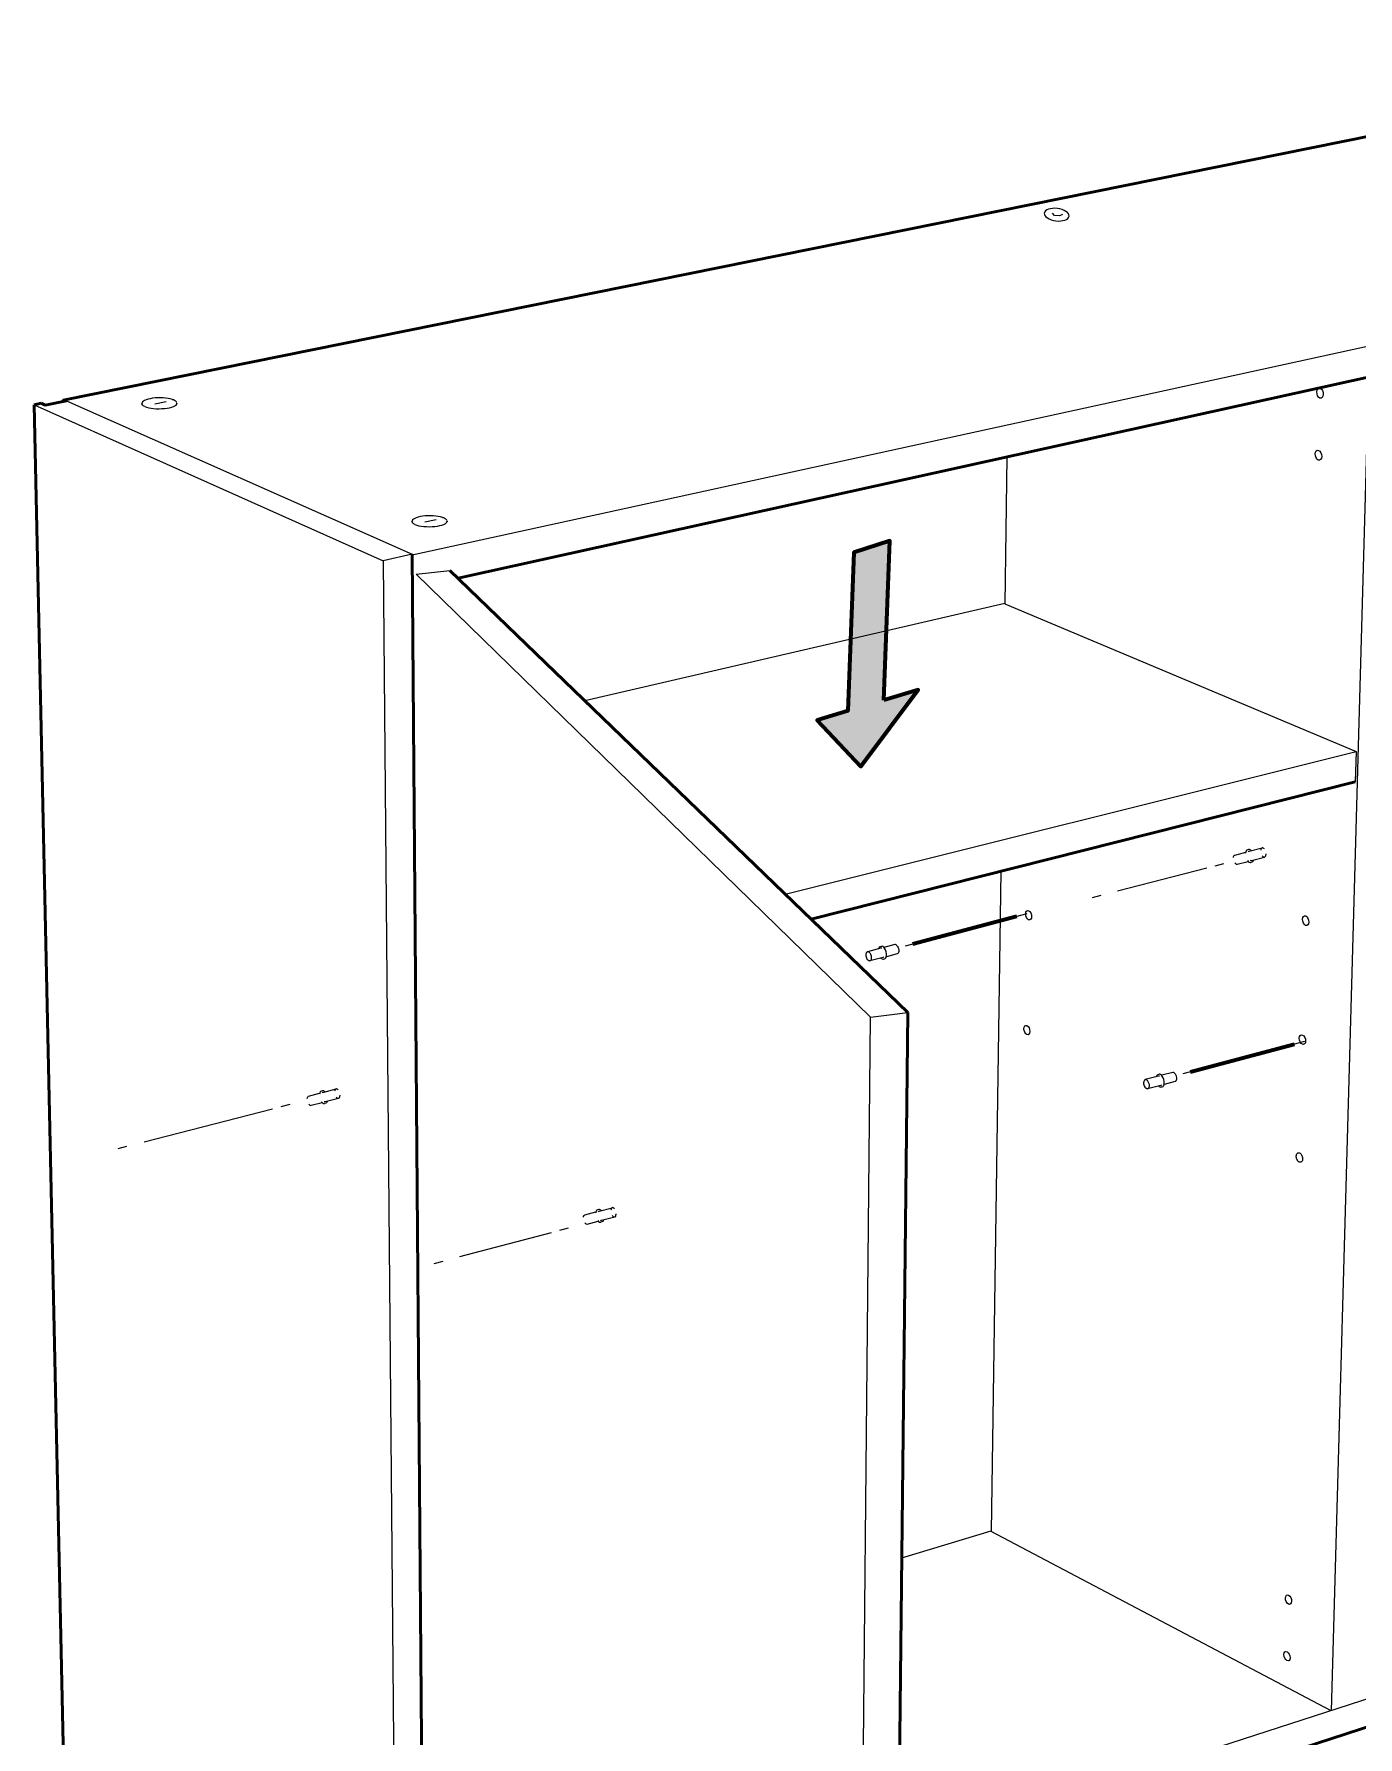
# Model space of a CAD drawing. Header units: inches. Extents: x 0.5 to 7.8, y 1 to 11.1.
# Drawn here: x 1.281 to 3.294, y 2.376 to 4.966 of the extents above; entities that cross this region are included whole.
import ezdxf

# ---------------------------------------------------------------- set-up
doc = ezdxf.new("R2010")
doc.units = ezdxf.units.IN
doc.header["$MEASUREMENT"] = 0
doc.layers.add('PDF_Geometry', color=7, linetype='Continuous')

msp = doc.modelspace()

# ---------------------------------------------------------------- hatches: boundary and pattern name
at = {"layer": 'PDF_Geometry', "transparency": 33554559}
msp.add_hatch(color=256, dxfattribs=at).paths.add_polyline_path([(2.5733, 3.9533), (2.5826, 4.1956), (2.5277, 4.178), (2.5185, 3.9368), (2.4718, 3.9227), (2.5385, 3.8523), (2.6256, 3.969)])

# ---------------------------------------------------------------- linework, layer by layer
at = {"layer": 'PDF_Geometry', "lineweight": 53}
for points in [[(4.0789, 4.9663), (1.3252, 4.4094), (1.3253, 4.4075)], [(1.9258, 4.1385), (4.6434, 4.739)], [(1.2918, 4.4047), (1.2809, 4.4025)], [(1.3304, 4.4086), (1.2979, 4.402), (1.2918, 4.4047)], [(1.3283, 2.2248), (1.2809, 4.4025)], [(1.8562, 4.175), (1.8735, 1.9211), (1.8318, 1.9075), (1.3283, 2.2248)], [(2.61, 3.4781), (1.9135, 4.1503)], [(2.4626, 3.6203), (3.2903, 3.8291)], [(2.5826, 1.001), (2.61, 3.4781)], [(4.526, 2.7883), (2.5954, 2.1588)]]:
    msp.add_lwpolyline(points, dxfattribs=at)
at = {"layer": 'PDF_Geometry', "lineweight": 25}
for points in [[(1.8562, 4.174), (4.646, 4.7838)], [(3.3106, 4.4445), (3.2538, 2.416)], [(1.3252, 4.4094), (1.3281, 4.4081)], [(1.3304, 4.4086), (1.8562, 4.175)], [(1.2809, 4.4025), (1.8119, 4.1653)], [(2.7604, 4.3229), (2.7572, 4.0996)], [(1.8562, 4.175), (1.8119, 4.1653)], [(1.8119, 4.1653), (1.8318, 1.9075)], [(1.8621, 4.145), (1.9135, 4.1503)], [(2.5292, 0.9912), (2.5532, 3.4712), (1.8621, 4.145)], [(2.7572, 4.1002), (2.1188, 3.9521)], [(2.7572, 4.0996), (3.2916, 3.8753), (3.2903, 3.8291)], [(2.4232, 3.6583), (3.2916, 3.8753)], [(2.7513, 3.6931), (2.7367, 2.6888)], [(2.5532, 3.4712), (2.61, 3.4781)], [(4.5285, 2.8289), (2.5959, 2.2029)], [(2.6008, 2.6485), (2.7367, 2.6895)], [(3.2538, 2.416), (2.7367, 2.6889)]]:
    msp.add_lwpolyline(points, dxfattribs=at)
at = {"layer": 'PDF_Geometry', "lineweight": 18}
for points in [[(2.8331, 4.6906), (2.8297, 4.6939)], [(2.8408, 4.6896), (2.8331, 4.6906)], [(2.8449, 4.6918), (2.8408, 4.6896)], [(1.4493, 4.3998), (1.4479, 4.4005), (1.4469, 4.4011), (1.4461, 4.4019), (1.4454, 4.4026), (1.445, 4.4034), (1.4449, 4.4041)], [(1.4449, 4.4041), (1.4449, 4.4032)], [(1.4644, 4.4038), (1.4818, 4.4075)], [(1.4912, 4.4105), (1.4914, 4.4105), (1.4917, 4.4105), (1.4918, 4.4105), (1.492, 4.4105), (1.4922, 4.4105), (1.4924, 4.4105)], [(1.4981, 4.4056), (1.4977, 4.4064), (1.4971, 4.4073), (1.4963, 4.408), (1.4954, 4.4086), (1.4944, 4.4092), (1.4932, 4.4098), (1.4924, 4.4101), (1.4924, 4.4105)], [(1.4924, 4.4097), (1.4924, 4.4101)], [(1.4983, 4.4046), (1.4983, 4.4037)], [(1.8602, 4.2204), (1.8588, 4.2211), (1.8578, 4.2217), (1.8569, 4.2225), (1.8563, 4.2232), (1.8559, 4.224), (1.8558, 4.2247)], [(1.8558, 4.2247), (1.8558, 4.2238)], [(1.8753, 4.2244), (1.8926, 4.2281)], [(1.9021, 4.2311), (1.9023, 4.2311), (1.9026, 4.2311), (1.9027, 4.2311), (1.9029, 4.2311), (1.9031, 4.2311), (1.9033, 4.2311)], [(1.909, 4.2262), (1.9086, 4.227), (1.9079, 4.2279), (1.9072, 4.2286), (1.9063, 4.2292), (1.9053, 4.2298), (1.9041, 4.2304), (1.9033, 4.2307), (1.9033, 4.2311)], [(1.9033, 4.2303), (1.9033, 4.2307)], [(1.9091, 4.2252), (1.9091, 4.2243)], [(3.0771, 3.7013), (3.0905, 3.7048)], [(3.1108, 3.7037), (3.1275, 3.708)], [(3.1288, 3.7233), (3.1488, 3.7286)], [(3.1325, 3.7093), (3.1525, 3.7146)], [(2.9288, 3.6631), (3.0647, 3.6981)], [(2.8906, 3.6532), (2.9041, 3.6567)], [(2.6062, 3.5796), (2.7914, 3.6287)], [(2.5903, 3.5813), (2.5736, 3.577)], [(3.0287, 3.3852), (3.2139, 3.4343)], [(3.0127, 3.3869), (2.996, 3.3826)], [(1.7202, 3.3566), (1.7402, 3.3618)], [(1.7239, 3.3425), (1.7439, 3.3478)], [(1.4482, 3.2814), (1.6438, 3.3318)], [(1.6569, 3.3352), (1.6703, 3.3387)], [(1.7022, 3.3369), (1.7189, 3.3412)], [(1.4087, 3.2712), (1.4221, 3.2747)], [(2.1223, 3.1563), (2.139, 3.1607)], [(2.1403, 3.176), (2.1603, 3.1812)], [(2.144, 3.162), (2.164, 3.1672)], [(1.9284, 3.1068), (2.0679, 3.1437)], [(2.0806, 3.1471), (2.094, 3.1507)], [(1.8896, 3.0965), (1.903, 3.1001)]]:
    msp.add_lwpolyline(points, dxfattribs=at)
at = {"layer": 'PDF_Geometry', "color": 7, "lineweight": 70, "true_color": 0xffffff}
msp.add_lwpolyline([(2.5733, 3.9533), (2.5826, 4.1956), (2.5277, 4.178), (2.5185, 3.9368), (2.4718, 3.9227), (2.5385, 3.8523), (2.6256, 3.969)], close=True, dxfattribs=at)
at = {"layer": 'PDF_Geometry', "lineweight": 25}
for points in [[(2.5733, 3.9533), (2.5826, 4.1956), (2.5277, 4.178), (2.5185, 3.9368), (2.4718, 3.9227), (2.5385, 3.8523), (2.6256, 3.969)], [(3.2006, 3.2598), (3.2008, 3.2609), (3.2011, 3.262), (3.2014, 3.2629), (3.2019, 3.2637), (3.2025, 3.2643), (3.2032, 3.2647), (3.204, 3.2648), (3.2048, 3.2648), (3.2057, 3.2645), (3.2064, 3.2641), (3.2073, 3.2634), (3.208, 3.2624), (3.2086, 3.2614), (3.2092, 3.2603), (3.2096, 3.2591), (3.21, 3.2578), (3.2102, 3.2566), (3.2102, 3.2553), (3.2102, 3.2541), (3.2099, 3.2531), (3.2095, 3.2522), (3.209, 3.2513), (3.2084, 3.2508), (3.2077, 3.2504), (3.2069, 3.2502), (3.2061, 3.2503), (3.2052, 3.2505), (3.2045, 3.251), (3.2036, 3.2517), (3.203, 3.2526), (3.2023, 3.2536), (3.2017, 3.2548), (3.2012, 3.256), (3.2009, 3.2572), (3.2007, 3.2585)]]:
    msp.add_lwpolyline(points, close=True, dxfattribs=at)
at = {"layer": 'PDF_Geometry', "lineweight": 18}
for points in [[(3.105, 3.7141, -0.113807), (3.1058, 3.7166, -0.222419), (3.1072, 3.7176), (3.1239, 3.722)], [(3.1282, 3.7259), (3.1265, 3.7254, 0.185779), (3.1247, 3.724, 0.112874), (3.1236, 3.7206)], [(3.1358, 3.7102, -0.075717), (3.135, 3.7082, -0.197789), (3.1332, 3.7068), (3.1315, 3.7064)], [(3.1489, 3.7166, 0.117167), (3.1508, 3.7148, 0.414127), (3.154, 3.7157, 0.10051), (3.1545, 3.7176, 0.118447), (3.155, 3.7193)], [(2.5686, 3.5757), (2.5486, 3.5706, -0.191036), (2.5502, 3.5704, -0.123813), (2.5521, 3.5686, -0.161647), (2.5543, 3.5601, -0.115629), (2.5535, 3.5576)], [(2.5653, 3.5749, -0.075717), (2.5661, 3.5769, -0.201162), (2.5679, 3.5783), (2.5696, 3.5787)], [(2.5689, 3.5609, 0.068115), (2.5706, 3.5595, 0.202383), (2.5728, 3.5592), (2.5745, 3.5596, 0.189378), (2.5763, 3.561, 0.11392), (2.5774, 3.5644, 0.161753), (2.5745, 3.5759, 0.120903), (2.5719, 3.5784)], [(2.5919, 3.5811, -0.110568), (2.5939, 3.5792, -0.077813), (2.5956, 3.5752, -0.081956), (2.596, 3.5708, -0.113939), (2.5952, 3.5683, -0.205599), (2.5939, 3.5673), (2.5772, 3.563)], [(2.5472, 3.5696, 0.099405), (2.5465, 3.5676, 0.120528), (2.546, 3.5659, 0.081512), (2.5463, 3.5626)], [(2.5722, 3.5617), (2.5521, 3.5566, -0.194599), (2.5505, 3.5569)], [(2.9697, 3.3751, 0.099405), (2.969, 3.3732, 0.120528), (2.9684, 3.3714, 0.081512), (2.9687, 3.3681)], [(2.991, 3.3813), (2.971, 3.3762, -0.191036), (2.9727, 3.3759, -0.123813), (2.9746, 3.3741, -0.161647), (2.9767, 3.3657, -0.115629), (2.9759, 3.3632)], [(2.9946, 3.3673), (2.9746, 3.3622, -0.194599), (2.9729, 3.3624)], [(2.9877, 3.3804, -0.075717), (2.9886, 3.3824, -0.201162), (2.9904, 3.3838), (2.9921, 3.3842)], [(2.9913, 3.3664, 0.068115), (2.993, 3.3651, 0.202383), (2.9953, 3.3648), (2.9969, 3.3652, 0.189378), (2.9988, 3.3666, 0.11392), (2.9999, 3.37, 0.161753), (2.9969, 3.3814, 0.120903), (2.9943, 3.3839)], [(3.0144, 3.3866, -0.110568), (3.0163, 3.3848, -0.077813), (3.0181, 3.3807, -0.081956), (3.0185, 3.3764, -0.113939), (3.0177, 3.3738, -0.205599), (3.0163, 3.3729), (2.9996, 3.3686)], [(1.6964, 3.3473, -0.112083), (1.6972, 3.3499, -0.218593), (1.6985, 3.3509), (1.7152, 3.3552)], [(1.7195, 3.3591), (1.7179, 3.3586, 0.185779), (1.716, 3.3572, 0.112874), (1.715, 3.3538)], [(1.7272, 3.3434, -0.075717), (1.7263, 3.3414, -0.204986), (1.7245, 3.34), (1.7229, 3.3396)], [(1.7403, 3.3498, 0.120028), (1.7422, 3.348, 0.414127), (1.7454, 3.3489, 0.10051), (1.7459, 3.3508, 0.118447), (1.7464, 3.3526)], [(2.1166, 3.1667, -0.112083), (2.1173, 3.1693, -0.218593), (2.1187, 3.1703), (2.1354, 3.1747)], [(2.1397, 3.1785), (2.138, 3.1781, 0.185779), (2.1362, 3.1767, 0.112874), (2.1351, 3.1733)], [(2.1473, 3.1629, -0.075717), (2.1465, 3.1609, -0.204986), (2.1447, 3.1595), (2.143, 3.1591)], [(2.1604, 3.1693, 0.120028), (2.1623, 3.1675, 0.414127), (2.1656, 3.1684, 0.10051), (2.166, 3.1702, 0.118447), (2.1665, 3.172)]]:
    msp.add_lwpolyline(points, format="xyb", dxfattribs=at)
at = {"layer": 'PDF_Geometry', "color": 7, "lineweight": 70, "true_color": 0xffffff}
for points in [[(2.6173, 3.5826), (2.7755, 3.6245)], [(3.0397, 3.3881), (3.1979, 3.4301)]]:
    msp.add_lwpolyline(points, dxfattribs=at)
at = {"layer": 'PDF_Geometry', "lineweight": 18}
for centre, radius, start, end in [((3.1125, 3.7093), 0.00641, 214.065, 238.049), ((3.1329, 3.7132), 0.0075, 212.5787, 240.2463), ((3.1257, 3.7178), 0.00909, 44.5505, 58.3574), ((3.1522, 3.7247), 0.00555, 149.0751, 176.3619), ((2.5519, 3.5625), 0.00531, 215.2368, 237.0098), ((1.7244, 3.3465), 0.00759, 212.9414, 240.206), ((1.7436, 3.3579), 0.00555, 149.0751, 176.3619), ((2.9744, 3.3681), 0.00531, 215.2368, 237.0098), ((2.1445, 3.1659), 0.00759, 212.9414, 240.206), ((2.1638, 3.1773), 0.00555, 149.0751, 176.3619)]:
    msp.add_arc(centre, radius, start, end, dxfattribs=at)
for centre, major_axis, ratio, start_param, end_param in [((1.472, 4.4044), (-0.0271, 0), 0.319738, 3.922492, 6.316437), ((1.4712, 4.4046), (0.027, 0.0001), 0.301892, 3.763493, 6.278227), ((1.8828, 4.225), (-0.0271, 0), 0.319702, 3.922391, 6.314985), ((1.882, 4.2253), (-0.0272, 0), 0.304963, 0.637056, 3.131682)]:
    msp.add_ellipse(centre, major_axis=major_axis, ratio=ratio, start_param=start_param, end_param=end_param, dxfattribs=at)
at = {"layer": 'PDF_Geometry', "lineweight": 25}
for centre, major_axis, ratio, start_param, end_param in [((3.2368, 4.4201), (-0.00162, 0.00759), 0.611406, 1.199099, 7.482284), ((3.2344, 4.3257), (-0.00171, 0.0075), 0.618535, 1.174529, 7.457714), ((2.7937, 3.6261), (-0.00184, 0.00705), 0.582503, 1.13328, 7.416465), ((3.2149, 3.6178), (-0.00196, 0.00737), 0.59514, 1.130191, 7.413376), ((2.791, 3.4513), (-0.00187, 0.00702), 0.581159, 1.117463, 7.400648), ((3.2101, 3.4368), (-0.00206, 0.00724), 0.601196, 1.100515, 7.3837), ((3.1888, 2.5851), (-0.0022, 0.00709), 0.581408, 1.044897, 7.328082), ((3.1866, 2.4991), (-0.00227, 0.00702), 0.586987, 1.032814462489879, 7.315999769669464)]:
    msp.add_ellipse(centre, major_axis=major_axis, ratio=ratio, start_param=start_param, end_param=end_param, dxfattribs=at)
at = {"layer": 'PDF_Geometry', "lineweight": 18}
for points in [[(2.8174, 4.694), (2.8168, 4.6888), (2.8247, 4.6835), (2.8351, 4.6822)], [(2.8374, 4.701), (2.827, 4.7023), (2.818, 4.6991), (2.8174, 4.694)], [(2.8351, 4.6822), (2.8455, 4.6809), (2.8545, 4.6841), (2.8551, 4.6892)], [(2.8551, 4.6892), (2.8558, 4.6944), (2.8478, 4.6997), (2.8374, 4.701)], [(2.8226, 4.6869), (2.8226, 4.6869), (2.8226, 4.6868), (2.8226, 4.6867)], [(3.1288, 3.7233), (3.1283, 3.7232), (3.1278, 3.7228), (3.1275, 3.7224)], [(3.1304, 3.7256), (3.1297, 3.726), (3.1289, 3.7261), (3.1281, 3.7259)], [(3.1292, 3.7067), (3.1299, 3.7063), (3.1307, 3.7062), (3.1315, 3.7064)], [(3.1308, 3.7096), (3.1313, 3.7093), (3.1319, 3.7092), (3.1325, 3.7093)], [(3.1488, 3.7286), (3.1483, 3.7284), (3.1478, 3.728), (3.1475, 3.7275)], [(3.1505, 3.7283), (3.15, 3.7286), (3.1494, 3.7287), (3.1488, 3.7286)], [(3.1521, 3.727), (3.1516, 3.7275), (3.1511, 3.728), (3.1505, 3.7283)], [(3.1092, 3.7039), (3.1097, 3.7036), (3.1103, 3.7035), (3.1108, 3.7037)], [(2.5703, 3.5755), (2.5698, 3.5758), (2.5692, 3.5759), (2.5686, 3.5758)], [(2.5719, 3.5784), (2.5712, 3.5788), (2.5704, 3.5789), (2.5696, 3.5787)], [(2.592, 3.5811), (2.5915, 3.5814), (2.5909, 3.5814), (2.5903, 3.5813)], [(2.5463, 3.5626), (2.5466, 3.5615), (2.547, 3.5605), (2.5476, 3.5595)], [(2.5486, 3.5706), (2.548, 3.5705), (2.5475, 3.5701), (2.5472, 3.5696)], [(2.5489, 3.5582), (2.5493, 3.5577), (2.5499, 3.5573), (2.5505, 3.5569)], [(2.5521, 3.5566), (2.5527, 3.5568), (2.5532, 3.5571), (2.5535, 3.5576)], [(2.5722, 3.5617), (2.5727, 3.5619), (2.5732, 3.5622), (2.5735, 3.5627)], [(2.9687, 3.3681), (2.969, 3.367), (2.9695, 3.366), (2.9701, 3.365)], [(2.971, 3.3762), (2.9704, 3.376), (2.97, 3.3757), (2.9697, 3.3751)], [(2.9927, 3.3811), (2.9922, 3.3813), (2.9916, 3.3814), (2.991, 3.3813)], [(2.9943, 3.3839), (2.9937, 3.3843), (2.9928, 3.3845), (2.9921, 3.3842)], [(2.9946, 3.3673), (2.9952, 3.3674), (2.9957, 3.3678), (2.996, 3.3683)], [(3.0144, 3.3866), (3.0139, 3.3869), (3.0133, 3.387), (3.0127, 3.3869)], [(1.7202, 3.3566), (1.7196, 3.3564), (1.7192, 3.356), (1.7189, 3.3556)], [(1.7218, 3.3588), (1.7211, 3.3592), (1.7203, 3.3593), (1.7195, 3.3591)], [(1.7235, 3.3574), (1.723, 3.3579), (1.7224, 3.3584), (1.7218, 3.3588)], [(1.7222, 3.3428), (1.7227, 3.3425), (1.7233, 3.3424), (1.7239, 3.3425)], [(1.7402, 3.3618), (1.7396, 3.3616), (1.7392, 3.3613), (1.7389, 3.3608)], [(1.7419, 3.3615), (1.7414, 3.3618), (1.7408, 3.3619), (1.7402, 3.3618)], [(1.7434, 3.3602), (1.743, 3.3607), (1.7425, 3.3612), (1.7419, 3.3615)], [(2.9714, 3.3638), (2.9718, 3.3632), (2.9723, 3.3628), (2.9729, 3.3624)], [(2.9746, 3.3621), (2.9752, 3.3623), (2.9756, 3.3627), (2.9759, 3.3632)], [(1.6986, 3.3389), (1.6991, 3.3382), (1.6998, 3.3376), (1.7005, 3.3371)], [(1.7005, 3.3371), (1.701, 3.3368), (1.7016, 3.3368), (1.7022, 3.3369)], [(1.7206, 3.3399), (1.7213, 3.3395), (1.7221, 3.3394), (1.7229, 3.3396)], [(2.1403, 3.176), (2.1398, 3.1759), (2.1393, 3.1755), (2.139, 3.175)], [(2.1419, 3.1782), (2.1413, 3.1786), (2.1405, 3.1787), (2.1397, 3.1785)], [(2.1436, 3.1768), (2.1431, 3.1774), (2.1426, 3.1778), (2.1419, 3.1782)], [(2.1423, 3.1622), (2.1428, 3.162), (2.1434, 3.1618), (2.144, 3.162)], [(2.1603, 3.1812), (2.1598, 3.1811), (2.1593, 3.1807), (2.159, 3.1802)], [(2.162, 3.181), (2.1615, 3.1813), (2.1609, 3.1814), (2.1603, 3.1812)], [(2.1636, 3.1797), (2.1631, 3.1802), (2.1626, 3.1806), (2.162, 3.181)], [(2.1188, 3.1584), (2.1192, 3.1576), (2.1199, 3.157), (2.1207, 3.1565)], [(2.1207, 3.1565), (2.1212, 3.1562), (2.1218, 3.1562), (2.1223, 3.1563)], [(2.1407, 3.1594), (2.1414, 3.159), (2.1422, 3.1588), (2.143, 3.1591)]]:
    msp.add_open_spline(points, degree=3, dxfattribs=at)

doc.saveas('drawing.dxf')
